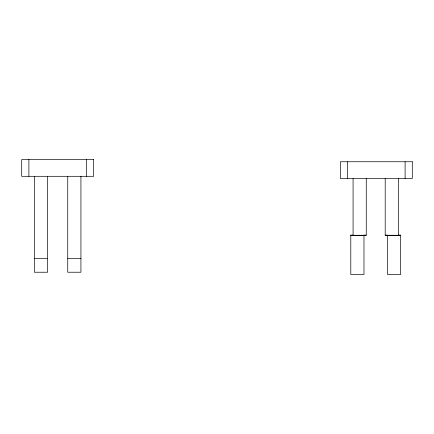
<?xml version="1.0" encoding="UTF-8"?>
<svg xmlns="http://www.w3.org/2000/svg" width="434" height="434" viewBox="0 0 434 434"><rect width="100%" height="100%" fill="white"/><g stroke="black" fill="none" stroke-linecap="round" stroke-linejoin="round"><path stroke-width="0.65" d="M353.07 235.13L350.791 235.13L350.791 274.478L363.98 274.478L363.98 235.13L366.258 235.13M385.202 235.13L387.481 235.13L387.481 274.478L400.669 274.478L400.669 235.13L398.39 235.13M363.98 235.304L350.791 235.304L366.258 235.288L366.258 178.531M387.481 235.304L400.669 235.304L385.202 235.288L385.202 178.531M34.411 258.442L47.599 258.442M67.742 258.442L80.93 258.442M405.106 161.746L405.106 178.531M398.39 178.531L398.39 235.288M353.07 178.531L353.07 235.288M347.553 161.746L347.553 178.531M86.447 159.522L86.447 176.307M80.93 176.307L80.93 272.232L67.742 272.232L67.742 176.307M47.599 176.307L47.599 272.232L34.411 272.232L34.411 176.307M28.894 159.522L28.894 176.307M93.641 159.522L21.7 159.522L21.7 176.307L93.641 176.307L93.641 159.522M412.3 161.746L340.359 161.746L340.359 178.531L412.3 178.531L412.3 161.746"/></g></svg>
